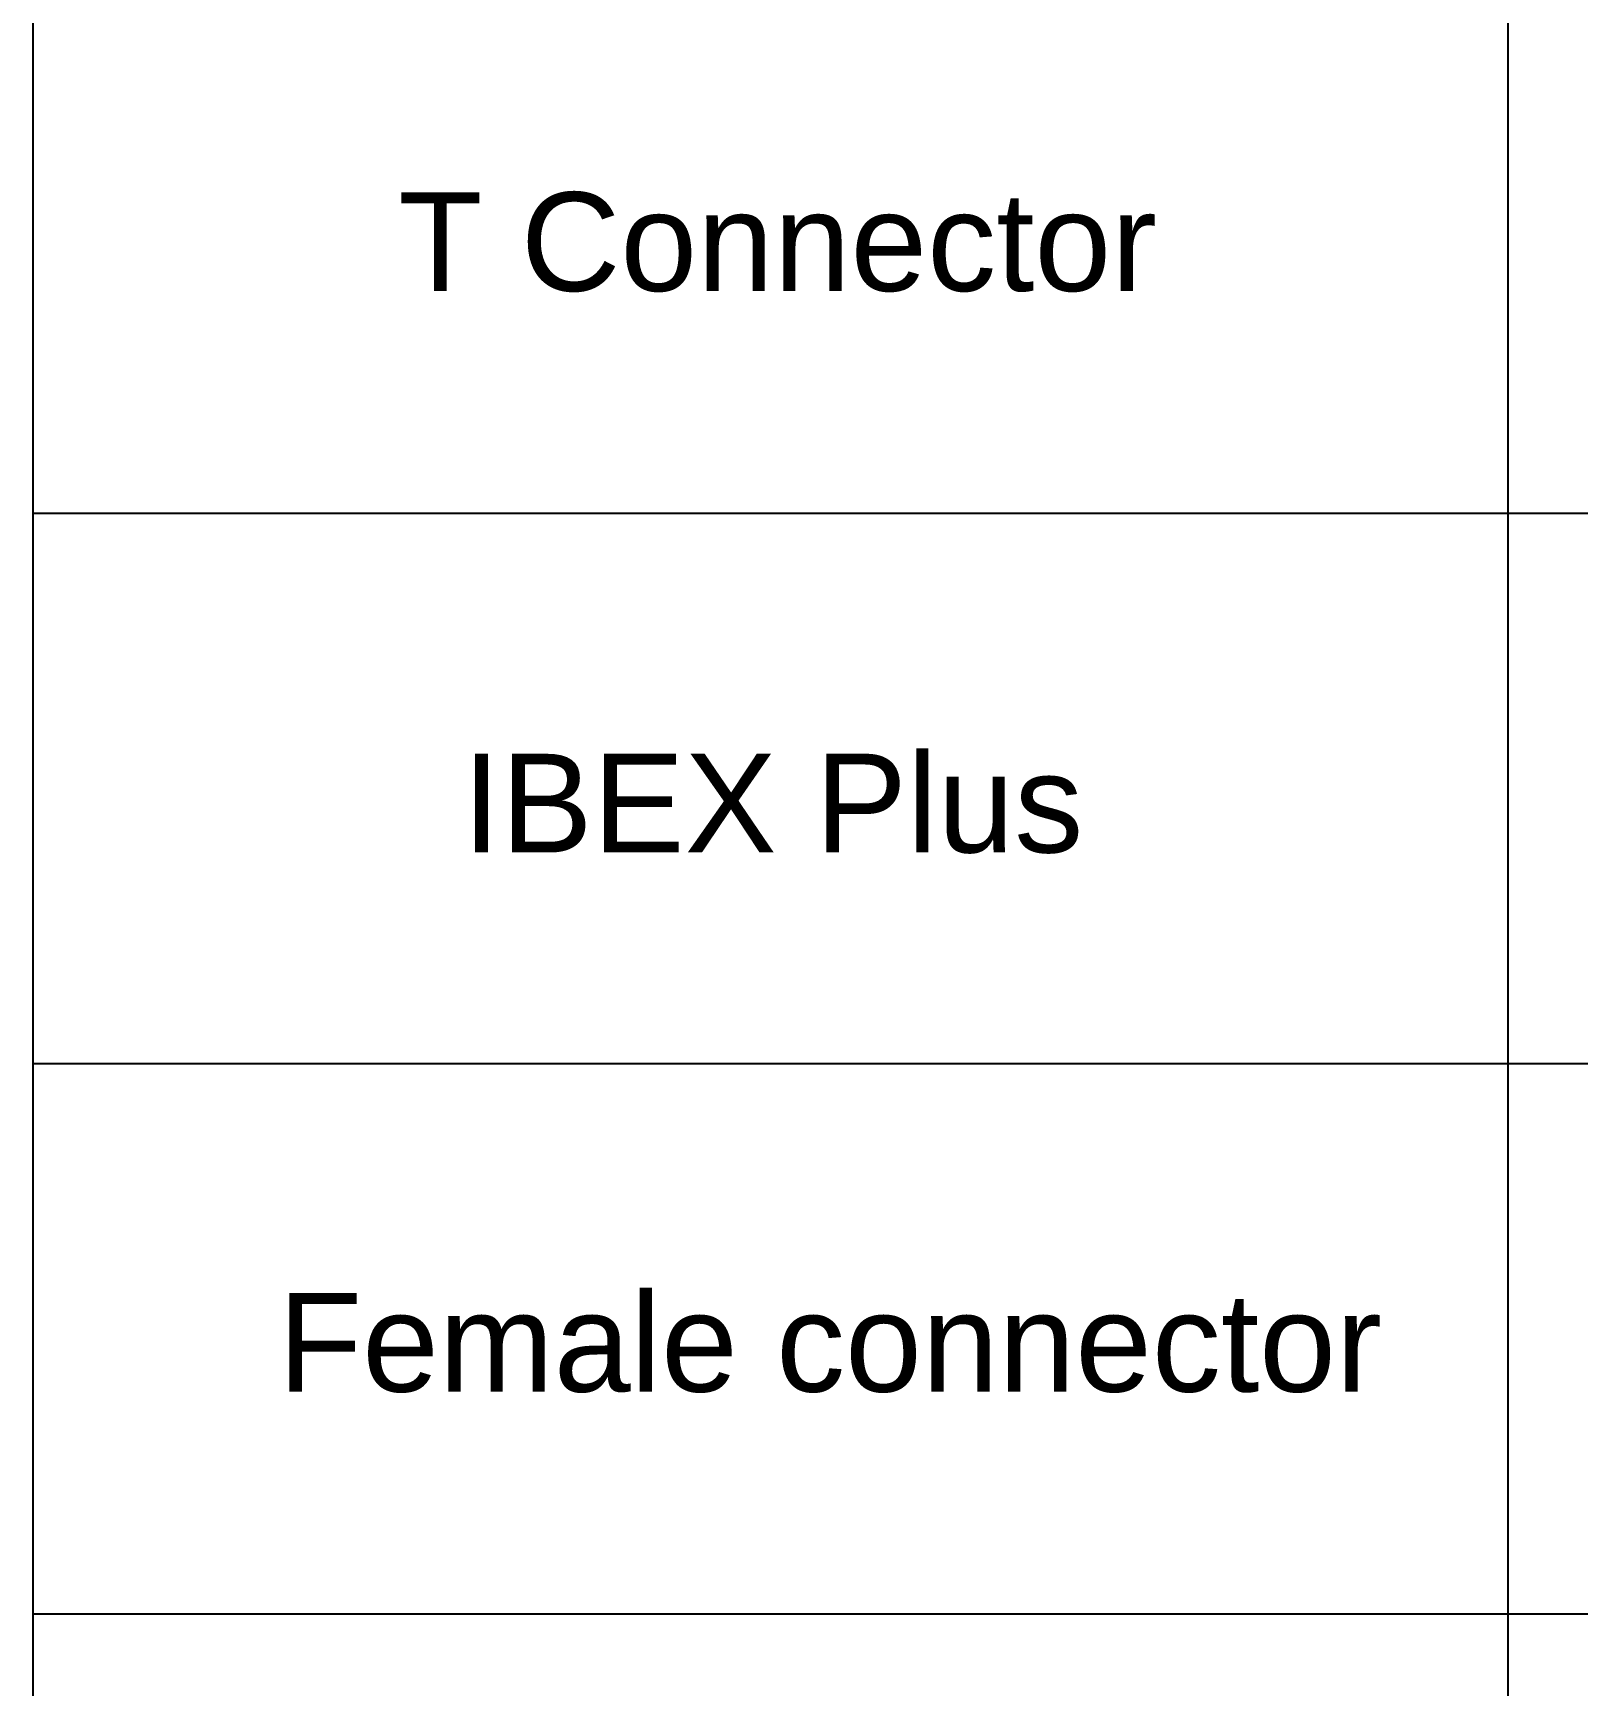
# Model space of a CAD drawing. Header units: millimetres. Extents: x 5106 to 6716, y 1990 to 3063.
# Drawn here: x 6338.6 to 6415.1, y 2538 to 2619.9 of the extents above; entities that cross this region are included whole.
import ezdxf

# ---------------------------------------------------------------- set-up
doc = ezdxf.new("R2010")
doc.units = ezdxf.units.MM
doc.styles.get("Standard").update_dxf_attribs({"font": 'arial.ttf'})

msp = doc.modelspace()

# ---------------------------------------------------------------- linework, layer by layer
for points in [[(6471.088, 2759.653), (6471.088, 2459.802), (6338.622, 2459.802), (6338.622, 2759.653), (6411.657, 2759.653)], [(6411.657, 2759.653), (6411.657, 2459.802)], [(6338.622, 2596.098), (6471.088, 2596.098)], [(6338.622, 2568.839), (6471.088, 2568.839)], [(6338.622, 2541.579), (6471.088, 2541.579)]]:
    msp.add_lwpolyline(points)

# ---------------------------------------------------------------- texts
at = {"char_height": 4.89008, "attachment_point": 1}
for s, width, insert in [('{\\fArial|b0|i0|c0|p34;T Connector}', 116.22245, (6356.708, 2611.991)), ('{\\fArial|b0|i0|c0|p34;IBEX Plus}', 84.2435, (6359.884, 2584.181)), ('{\\fArial|b0|i0|c0|p34;Female connector}', 105.42436, (6350.752, 2557.473))]:
    msp.add_mtext_dynamic_manual_height_columns(s, width=width, gutter_width=48.513, heights=[12.217], dxfattribs=dict(at, insert=insert))

doc.saveas('drawing.dxf')
